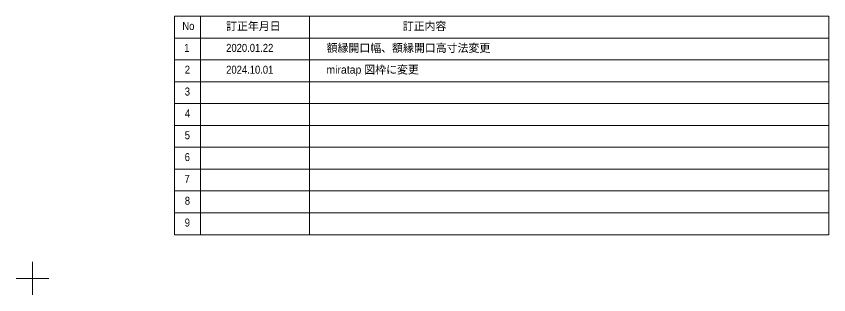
# Model space of a CAD drawing. Units: millimetres, scale not verified. Extents: x -909 to 909, y -457 to 457.
# Drawn here: x 351 to 909, y -457 to -266 of the extents above; entities that cross this region are included whole.
import ezdxf
from ezdxf.enums import TextEntityAlignment as Align

# ---------------------------------------------------------------- set-up
doc = ezdxf.new("R2010")
doc.units = ezdxf.units.MM
doc.header["$LTSCALE"] = 5
doc.layers.add('0-0_1図面枠', color=7, linetype='Continuous', lineweight=20)
doc.styles.add('ＭＳ Ｐゴシック', font='')
doc.styles.get('ＭＳ Ｐゴシック').set_extended_font_data('MS PGothic')

# ---------------------------------------------------------------- blocks, each defined once
blk = doc.blocks.new('グループ')
at = {"layer": '0-0_1図面枠', "lineweight": 15}
for p, q in [((3150, -2171.25), (3150, -2283.75)), ((3206.25, -2227.5), (3093.75, -2227.5))]:
    blk.add_line(p, q, dxfattribs=at)
blk = doc.blocks.new('グループ-1')
at = {"layer": '0-0_1図面枠', "lineweight": 15}
for p, q in [((3727.5, -1327.5), (3727.5, -2077.5)), ((4102.5, -1327.5), (4102.5, -2077.5)), ((3637.5, -1402.5), (5887.5, -1402.5)), ((3637.5, -1477.5), (5887.5, -1477.5)), ((3637.5, -1552.5), (5887.5, -1552.5)), ((3637.5, -1627.5), (5887.5, -1627.5)), ((3637.5, -1702.5), (5887.5, -1702.5)), ((3637.5, -1777.5), (5887.5, -1777.5)), ((3637.5, -1852.5), (5887.5, -1852.5)), ((3637.5, -1927.5), (5887.5, -1927.5)), ((3637.5, -2002.5), (5887.5, -2002.5))]:
    blk.add_line(p, q, dxfattribs=at)
blk.add_lwpolyline([(3637.5, -1327.5), (5887.5, -1327.5), (5887.5, -2077.5), (3637.5, -2077.5)], close=True, dxfattribs=at)
blk = doc.blocks.new('図面枠')
at = {"layer": '0-0_1図面枠'}
for name in ['グループ', 'グループ-1']:
    blk.add_blockref(name, (0, 0), dxfattribs=at)
at = {"layer": '0-0_1図面枠', "style": 'ＭＳ Ｐゴシック', "width": 0.9}
for s, height, p in [('No', 27.51, (3664.91, -1382.98)), ('1', 27.53, (3671.12, -1458.04)), ('2', 27.53, (3673.12, -1532.98)), ('3', 27.53, (3673.12, -1607.98)), ('4', 27.53, (3673.71, -1682.98)), ('5', 27.53, (3673.12, -1757.98)), ('6', 27.53, (3672.97, -1832.98)), ('7', 27.53, (3672.54, -1907.98)), ('8', 27.53, (3673.27, -1982.98)), ('9', 27.53, (3672.97, -2057.98))]:
    blk.add_text(s, height=height, dxfattribs=at).set_placement(p, align=Align.BOTTOM_LEFT)
at = {"layer": '0-0_1図面枠', "style": 'ＭＳ Ｐゴシック'}
for s, p in [('訂正年月日', (3815.04, -1383.47)), ('訂正内容', (4422.54, -1383.55))]:
    blk.add_text(s, height=27.53, dxfattribs=at).set_placement(p, align=Align.BOTTOM_LEFT)

msp = doc.modelspace()

# ---------------------------------------------------------------- block references
at = {"layer": '0-0_1図面枠', "xscale": 0.2, "yscale": 0.2}
msp.add_blockref('図面枠', (-268.125, 0), dxfattribs=at)

# ---------------------------------------------------------------- texts
at = {"layer": '0-0_1図面枠', "style": 'ＭＳ Ｐゴシック', "width": 0.9}
for s, p in [('2020.01.22', (495, -291.608)), ('2024.10.01', (495, -306.608))]:
    msp.add_text(s, height=5.499, dxfattribs=at).set_placement(p, align=Align.BOTTOM_LEFT)
at = {"layer": '0-0_1図面枠', "style": 'ＭＳ Ｐゴシック'}
for s, height, p in [('額縁開口幅、額縁開口高寸法変更', 5.499, (564.086, -291.709)), ('miratap 図枠に変更', 5.503, (563.944, -306.565))]:
    msp.add_text(s, height=height, dxfattribs=at).set_placement(p, align=Align.BOTTOM_LEFT)

doc.saveas('drawing.dxf')
